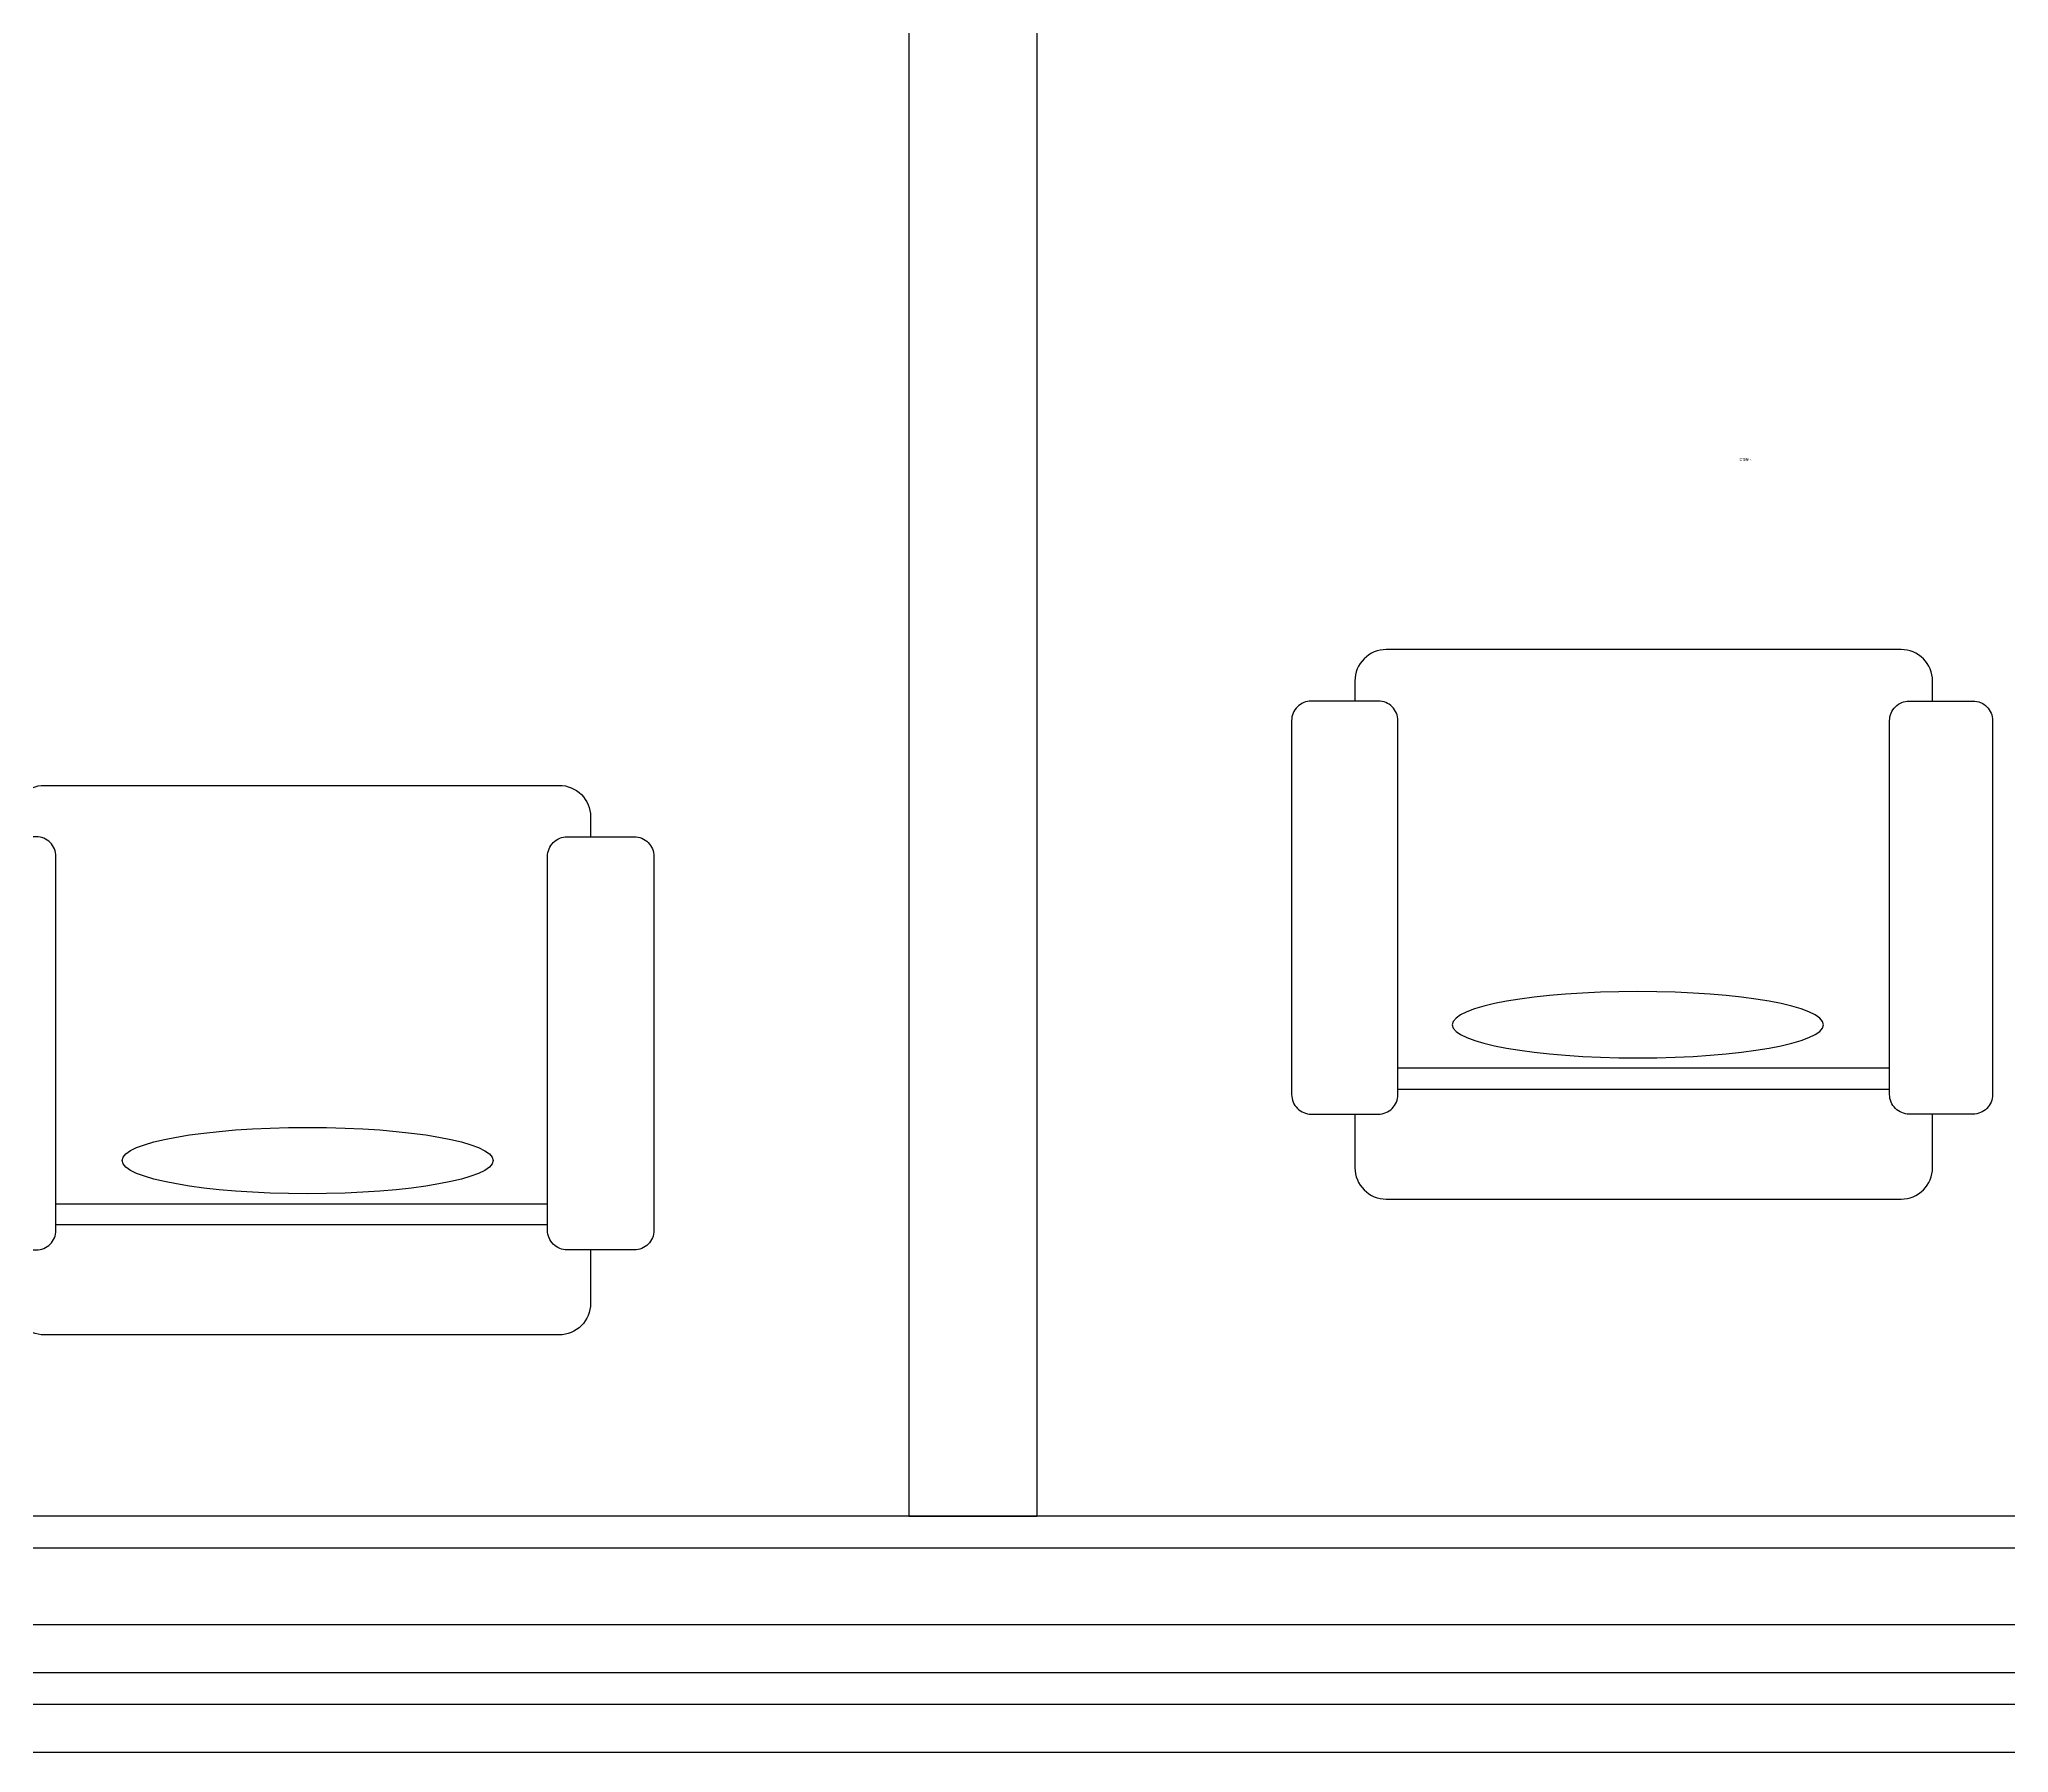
# Model space of a CAD drawing. Header units: centimetres. Extents: x 8510 to 16419, y -974 to 2536.
# Drawn here: x 13244.6 to 13552.6, y -241.9 to 26.1 of the extents above; entities that cross this region are included whole.
import ezdxf

# ---------------------------------------------------------------- set-up
doc = ezdxf.new("R2010")
doc.units = ezdxf.units.CM
for name, color, linetype in [('4', 4, 'Continuous'), ('AXIS', 3, 'Continuous'), ('L5', 5, 'Continuous'), ('窗线', 2, 'Continuous'), ('轴线', 1, 'Continuous')]:
    doc.layers.add(name, color=color, linetype=linetype)
doc.styles.add('文3.5', font='', dxfattribs={"height": 3.5})
doc.styles.get('文3.5').set_extended_font_data('PMingLiU')

# ---------------------------------------------------------------- blocks, each defined once
blk = doc.blocks.new('31')
at = {"layer": 'L5', "linetype": 'Continuous', "ltscale": 0.83333}
for p, q in [((-304216.1, -130523), (-304216.1, -130523)), ((-303642.4, -130664.4), (-303642.4, -131433.5))]:
    blk.add_line(p, q, dxfattribs=at)
for points in [[(-304186, -130503.3), (-303601.1, -130503.3, -0.414214), (-303570.5, -130534), (-303570.5, -130633.7, -0.414214), (-303601.1, -130664.4), (-304186, -130664.4, -0.414214), (-304216.7, -130633.7), (-304216.7, -130534, -0.414214)], [(-304186, -131599.8), (-303601.1, -131599.8, 0.414214), (-303570.5, -131569.1), (-303570.5, -131464.2, 0.414214), (-303601.1, -131433.5), (-304186, -131433.5, 0.414214), (-304216.7, -131464.2), (-304216.7, -131569.1, 0.414214)]]:
    blk.add_lwpolyline(points, format="xyb", close=True, dxfattribs=at)
for points in [[(-304216.7, -130597.2), (-304248.1, -130597.2, 0.414214), (-304297.2, -130646.3), (-304297.2, -131326.9)], [(-303570.5, -131500.7), (-303486.7, -131500.7, 0.414214), (-303437.6, -131451.7), (-303437.6, -130646.3, 0.414214), (-303486.7, -130597.2), (-303570.5, -130597.2)], [(-304297.2, -130771), (-304297.2, -131451.7, 0.414214), (-304248.1, -131500.7), (-304216.7, -131500.7)]]:
    blk.add_lwpolyline(points, format="xyb", dxfattribs=at)
blk.add_lwpolyline([(-303609.6, -131433.5), (-303609.6, -130664.4)], dxfattribs=at)
blk.add_ellipse((-303710.3, -131058.2), major_axis=(0, 290.3), ratio=0.178635, start_param=3.141593, end_param=9.424778, dxfattribs=at)

msp = doc.modelspace()

# ---------------------------------------------------------------- linework, layer by layer
at = {"layer": '窗线', "color": 7}
for p, q in [((13660.58, -204.87), (13030.58, -204.87)), ((13665.58, -209.87), (13030.58, -209.87)), ((13760.58, -221.87), (13030.58, -221.87)), ((13760.58, -229.37), (13030.58, -229.37)), ((13760.58, -234.37), (13030.58, -234.37)), ((13760.58, -241.87), (13030.58, -241.87))]:
    msp.add_line(p, q, dxfattribs=at)
at = {"layer": '轴线', "color": 7}
for p, q in [((13380.58, 709.63), (13380.58, -204.87)), ((13400.58, 709.63), (13400.58, -204.87))]:
    msp.add_line(p, q, dxfattribs=at)
msp.add_lwpolyline([(13380.58, -204.87), (13400.58, -204.87)], dxfattribs=at)

# ---------------------------------------------------------------- block references
at = {"layer": '4', "color": 7, "linetype": 'Continuous', "yscale": 0.1, "zscale": 0.1}
for p, xscale, rotation in [((26601.13, -30498.74), 0.1, 270.0013141510748), ((180.02, -30519.98), -0.1, 89.99868584892516)]:
    msp.add_blockref('31', p, dxfattribs=dict(at, xscale=xscale, rotation=rotation))

# ---------------------------------------------------------------- texts
at = {"layer": 'AXIS', "color": 7, "style": '文3.5'}
msp.add_text('豪华标间', height=0.35, dxfattribs=at).set_placement((13510.52, -39.78))

doc.saveas('drawing.dxf')
